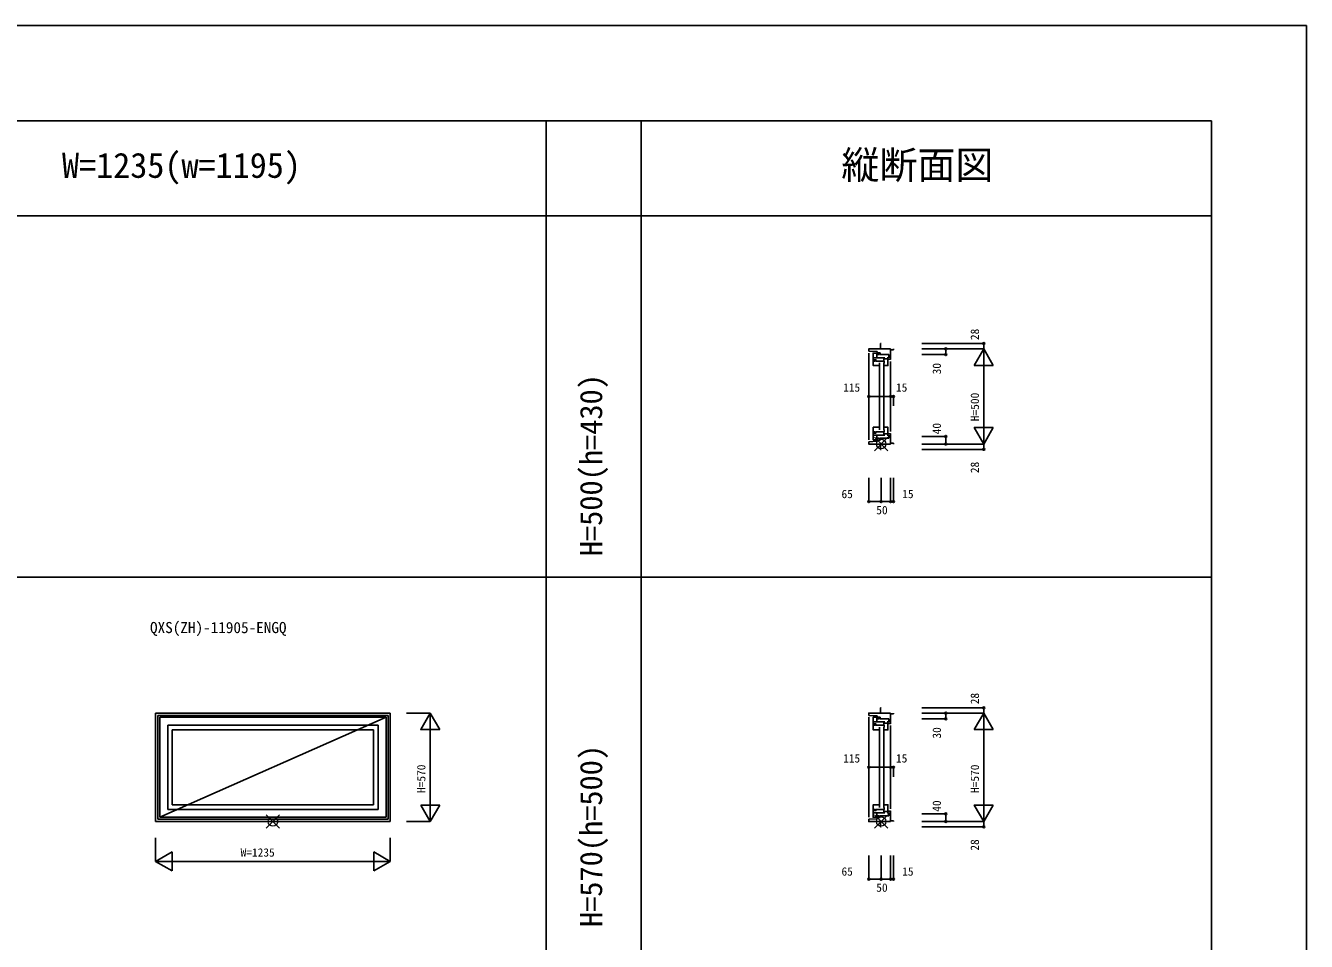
# Model space of a CAD drawing. Units: millimetres, scale not verified. Extents: x -13750 to 13750, y -10000 to 10000.
# Drawn here: x 7011 to 13750, y 5185 to 10000 of the extents above; entities that cross this region are included whole.
import ezdxf
from ezdxf.enums import TextEntityAlignment as Align

# ---------------------------------------------------------------- set-up
doc = ezdxf.new("R2010")
doc.units = ezdxf.units.MM
doc.header["$LTSCALE"] = 50
for name, color, linetype in [('0-0_0', 3, 'Continuous'), ('0-1_YKK_A1', 4, 'Continuous'), ('0-3_YKK_C1', 4, 'Continuous'), ('0-4_YKK_F1', 7, 'Continuous'), ('0-6_YKK_N1', 2, 'Continuous')]:
    doc.layers.add(name, color=color, linetype=linetype)
doc.layers.add('0-5_YKK_IN', color=1, linetype='Continuous', lineweight=18)
doc.styles.add('ＭＳ ゴシック', font='')
doc.styles.get('ＭＳ ゴシック').set_extended_font_data('MS Gothic')

msp = doc.modelspace()

# ---------------------------------------------------------------- linework, layer by layer
at = {"layer": '0-1_YKK_A1'}
for p, q in [((7695, 6385), (7695, 5815)), ((8930, 6385), (7695, 6385)), ((7707, 6373), (7707, 5827)), ((8918, 6373), (7707, 6373)), ((7717, 6363), (7717, 5837)), ((8908, 6363), (7717, 5837)), ((8908, 6363), (7717, 6363)), ((8908, 6363), (8908, 5837)), ((8918, 6373), (8918, 5827)), ((8930, 6385), (8930, 5815)), ((7759, 6321), (7759, 5879)), ((8866, 6321), (7759, 6321)), ((7783, 6297), (7783, 5903)), ((8842, 6297), (7783, 6297)), ((8842, 6297), (8842, 5903)), ((8866, 6321), (8866, 5879)), ((8866, 5879), (7759, 5879)), ((8842, 5903), (7783, 5903)), ((8930, 5815), (7695, 5815)), ((8918, 5827), (7707, 5827)), ((8908, 5837), (7717, 5837))]:
    msp.add_line(p, q, dxfattribs=at)
at = {"layer": '0-3_YKK_C1'}
for p, q in [((11509.1, 8328), (11512.5, 8328)), ((11509.1, 8300), (11562.5, 8300)), ((11562.5, 8296), (11562.5, 8300)), ((11577.5, 8296), (11562.5, 8296)), ((11562.5, 8296), (11562.5, 8244)), ((11577.5, 8296), (11577.5, 8300)), ((11492.5, 8285.64), (11447.5, 8288)), ((11447.5, 8278), (11447.5, 7822)), ((11531.5, 8254), (11470.5, 8254)), ((11492.5, 8285.64), (11492.5, 8270)), ((11492.5, 8279.2), (11507, 8279.2)), ((11492.5, 8270), (11503.5, 8270)), ((11504.5, 8226), (11504.5, 7874)), ((11507, 8279.2), (11507, 8270)), ((11507, 8270), (11552.5, 8270)), ((11526.1, 8236), (11526.1, 8254)), ((11526.1, 8247.3), (11548.5, 8247.3)), ((11526.5, 8226), (11526.5, 7874)), ((11552.5, 8270), (11552.5, 8258)), ((11562.5, 8258), (11552.5, 8258)), ((11552.5, 8258), (11552.5, 8253.8)), ((11552.5, 8246), (11552.5, 8250.3)), ((11562.5, 8246), (11552.5, 8246)), ((11562.5, 8234), (11562.5, 7866)), ((11531.5, 7846), (11470.5, 7846)), ((11492.5, 7814.36), (11492.5, 7830)), ((11492.5, 7830), (11503.5, 7830)), ((11492.5, 7820.8), (11507, 7820.8)), ((11507, 7820.8), (11507, 7830)), ((11507, 7830), (11552.5, 7830)), ((11526.1, 7864), (11526.1, 7846)), ((11526.1, 7852.7), (11548.5, 7852.7)), ((11562.5, 7854), (11552.5, 7854)), ((11552.5, 7854), (11552.5, 7849.7)), ((11552.5, 7842), (11552.5, 7846.2)), ((11562.5, 7842), (11552.5, 7842)), ((11552.5, 7830), (11552.5, 7842)), ((11562.5, 7804), (11562.5, 7856)), ((11492.5, 7814.36), (11447.5, 7812)), ((11509.1, 7800), (11562.5, 7800)), ((11509.1, 7772), (11512.5, 7772)), ((11577.5, 7804), (11562.5, 7804)), ((11562.5, 7804), (11562.5, 7800)), ((11577.5, 7804), (11577.5, 7800)), ((11509.1, 6413), (11512.5, 6413)), ((11492.5, 6370.64), (11447.5, 6373)), ((11447.5, 6363), (11447.5, 5837)), ((11531.5, 6339), (11470.5, 6339)), ((11492.5, 6370.64), (11492.5, 6355)), ((11492.5, 6364.2), (11507, 6364.2)), ((11492.5, 6355), (11503.5, 6355)), ((11507, 6364.2), (11507, 6355)), ((11507, 6355), (11552.5, 6355)), ((11509.1, 6385), (11562.5, 6385)), ((11526.1, 6321), (11526.1, 6339)), ((11552.5, 6355), (11552.5, 6343)), ((11562.5, 6343), (11552.5, 6343)), ((11552.5, 6343), (11552.5, 6338.8)), ((11552.5, 6331), (11552.5, 6335.3)), ((11562.5, 6381), (11562.5, 6385)), ((11577.5, 6381), (11562.5, 6381)), ((11562.5, 6381), (11562.5, 6329)), ((11577.5, 6381), (11577.5, 6385)), ((11504.5, 6311), (11504.5, 5889)), ((11526.1, 6332.3), (11548.5, 6332.3)), ((11526.5, 6311), (11526.5, 5889)), ((11562.5, 6331), (11552.5, 6331)), ((11562.5, 6319), (11562.5, 5881)), ((11526.1, 5879), (11526.1, 5861)), ((11526.1, 5867.7), (11548.5, 5867.7)), ((11562.5, 5869), (11552.5, 5869)), ((11552.5, 5869), (11552.5, 5864.7)), ((11562.5, 5819), (11562.5, 5871)), ((11492.5, 5829.36), (11447.5, 5827)), ((11531.5, 5861), (11470.5, 5861)), ((11492.5, 5829.36), (11492.5, 5845)), ((11492.5, 5845), (11503.5, 5845)), ((11492.5, 5835.8), (11507, 5835.8)), ((11507, 5835.8), (11507, 5845)), ((11507, 5845), (11552.5, 5845)), ((11509.1, 5815), (11562.5, 5815)), ((11552.5, 5857), (11552.5, 5861.2)), ((11562.5, 5857), (11552.5, 5857)), ((11552.5, 5845), (11552.5, 5857)), ((11577.5, 5819), (11562.5, 5819)), ((11562.5, 5819), (11562.5, 5815)), ((11577.5, 5819), (11577.5, 5815)), ((11509.1, 5787), (11512.5, 5787))]:
    msp.add_line(p, q, dxfattribs=at)
for points in [[(11509.1, 8328), (11509.1, 8300), (11447.5, 8300), (11447.5, 8288)], [(11489.5, 8254), (11489.5, 8278), (11470.5, 8278), (11470.5, 8236), (11481.5, 8236)], [(11470.5, 8242.8), (11485, 8242.8), (11485, 8236), (11528.4, 8236), (11528.4, 8225.5), (11527.5, 8225.5), (11527.5, 8212)], [(11471.2, 8236), (11471.2, 8212), (11506.5, 8212)], [(11525.5, 8212), (11548.5, 8212), (11548.5, 8254), (11544.5, 8254)], [(11470.5, 7857.2), (11485, 7857.2), (11485, 7864), (11528.4, 7864), (11528.4, 7874.5), (11527.5, 7874.5), (11527.5, 7888)], [(11471.2, 7864), (11471.2, 7888), (11506.5, 7888)], [(11525.5, 7888), (11548.5, 7888), (11548.5, 7846), (11544.5, 7846)], [(11489.5, 7846), (11489.5, 7822), (11470.5, 7822), (11470.5, 7864), (11481.5, 7864)], [(11509.1, 7772), (11509.1, 7800), (11447.5, 7800), (11447.5, 7812)], [(11509.1, 6413), (11509.1, 6385), (11447.5, 6385), (11447.5, 6373)], [(11489.5, 6339), (11489.5, 6363), (11470.5, 6363), (11470.5, 6321), (11481.5, 6321)], [(11525.5, 6297), (11548.5, 6297), (11548.5, 6339), (11544.5, 6339)], [(11470.5, 6327.8), (11485, 6327.8), (11485, 6321), (11528.4, 6321), (11528.4, 6310.5), (11527.5, 6310.5), (11527.5, 6297)], [(11471.2, 6321), (11471.2, 6297), (11506.5, 6297)], [(11470.5, 5872.2), (11485, 5872.2), (11485, 5879), (11528.4, 5879), (11528.4, 5889.5), (11527.5, 5889.5), (11527.5, 5903)], [(11489.5, 5861), (11489.5, 5837), (11470.5, 5837), (11470.5, 5879), (11481.5, 5879)], [(11471.2, 5879), (11471.2, 5903), (11506.5, 5903)], [(11525.5, 5903), (11548.5, 5903), (11548.5, 5861), (11544.5, 5861)], [(11509.1, 5787), (11509.1, 5815), (11447.5, 5815), (11447.5, 5827)]]:
    msp.add_lwpolyline(points, dxfattribs=at)
at = {"layer": '0-4_YKK_F1'}
for p, q in [((-13750, 10000), (13750, 10000)), ((13750, -10000), (13750, 10000)), ((-13750, 9500), (13250, 9500)), ((9750, -10000), (9750, 9500)), ((10250, -10000), (10250, 9500)), ((13250, -10000), (13250, 9500)), ((-13750, 9000), (13250, 9000)), ((-13750, 7100), (13250, 7100))]:
    msp.add_line(p, q, dxfattribs=at)
at = {"layer": '0-5_YKK_IN'}
for p, q in [((11477.15, 7835.35), (11547.86, 7764.64)), ((11477.15, 7764.64), (11547.86, 7835.35)), ((8277.14, 5850.36), (8347.86, 5779.64)), ((8277.14, 5779.64), (8347.86, 5850.36)), ((11477.15, 5850.35), (11547.86, 5779.64)), ((11477.15, 5779.64), (11547.86, 5850.35))]:
    msp.add_line(p, q, dxfattribs=at)
for centre in [(11512.5, 7800), (8312.5, 5815), (11512.5, 5815)]:
    msp.add_circle(centre, 25, dxfattribs=at)
at = {"layer": '0-6_YKK_N1'}
for p, q in [((11727.5, 8328), (12052.5, 8328)), ((11727.5, 8300), (12052.5, 8300)), ((12002.5, 8213.4), (12052.5, 8300)), ((12052.5, 8328), (12052.5, 8300)), ((12052.5, 8300), (12102.5, 8213.4)), ((12102.5, 8213.4), (12002.5, 8213.4)), ((11447.5, 8050), (11562.5, 8050)), ((11562.5, 8050), (11577.5, 8050)), ((11577.5, 8000), (11577.5, 8050)), ((12052.5, 7800), (12102.5, 7886.6)), ((11727.5, 7840), (11852.5, 7840)), ((11852.5, 7840), (11852.5, 7800)), ((11727.5, 7800), (12052.5, 7800)), ((11727.5, 7772), (12052.5, 7772)), ((11447.5, 7622), (11447.5, 7497)), ((11512.5, 7622), (11512.5, 7497)), ((11562.5, 7622), (11562.5, 7497)), ((11577.5, 7622), (11577.5, 7497)), ((11447.5, 7497), (11512.5, 7497)), ((11727.5, 6413), (12052.5, 6413)), ((12052.5, 6413), (12052.5, 6385)), ((9140, 6385), (9015, 6385)), ((9140, 5815), (9140, 6385)), ((9190, 6298.4), (9140, 6385)), ((11727.5, 6385), (12052.5, 6385)), ((12002.5, 6298.4), (12052.5, 6385)), ((12052.5, 6385), (12102.5, 6298.4)), ((12102.5, 6298.4), (12002.5, 6298.4)), ((11447.5, 6100), (11562.5, 6100)), ((11562.5, 6100), (11577.5, 6100)), ((11577.5, 6050), (11577.5, 6100)), ((9090, 5901.6), (9140, 5815)), ((9190, 5901.6), (9090, 5901.6)), ((9190, 5901.6), (9140, 5815)), ((12052.5, 5815), (12102.5, 5901.6)), ((9015, 5815), (9140, 5815)), ((11727.5, 5855), (11852.5, 5855)), ((11727.5, 5815), (12052.5, 5815)), ((11852.5, 5855), (11852.5, 5815)), ((7695, 5730), (7695, 5605)), ((8930, 5605), (8930, 5730)), ((11727.5, 5787), (12052.5, 5787)), ((7781.6, 5655), (7695, 5605)), ((7695, 5605), (8930, 5605)), ((7781.6, 5555), (7695, 5605)), ((7781.6, 5555), (7781.6, 5655)), ((8843.4, 5555), (8843.4, 5655)), ((8843.4, 5655), (8930, 5605)), ((8843.4, 5555), (8930, 5605)), ((11447.5, 5637), (11447.5, 5512)), ((11512.5, 5637), (11512.5, 5512)), ((11562.5, 5637), (11562.5, 5512)), ((11577.5, 5637), (11577.5, 5512)), ((11447.5, 5512), (11512.5, 5512))]:
    msp.add_line(p, q, dxfattribs=at)
for points in [[(11727.5, 8270), (11852.5, 8270), (11852.5, 8300)], [(12052.5, 8300), (12052.5, 7800), (12052.5, 7772)], [(12102.5, 7886.6), (12002.5, 7886.6), (12052.5, 7800)], [(11512.5, 7497), (11562.5, 7497), (11577.5, 7497)], [(9190, 6298.4), (9090, 6298.4), (9140, 6385)], [(11727.5, 6355), (11852.5, 6355), (11852.5, 6385)], [(12052.5, 6385), (12052.5, 5815), (12052.5, 5787)], [(12102.5, 5901.6), (12002.5, 5901.6), (12052.5, 5815)], [(11512.5, 5512), (11562.5, 5512), (11577.5, 5512)]]:
    msp.add_lwpolyline(points, dxfattribs=at)
for centre in [(11852.5, 8300), (12052.5, 8328), (11852.5, 8270), (11447.5, 8050), (11562.5, 8050), (11577.5, 8050), (11852.5, 7840), (11852.5, 7800), (12052.5, 7772), (11447.5, 7497), (11512.5, 7497), (11562.5, 7497), (11577.5, 7497), (12052.5, 6413), (11852.5, 6385), (11852.5, 6355), (11447.5, 6100), (11562.5, 6100), (11577.5, 6100), (11852.5, 5855), (11852.5, 5815), (12052.5, 5787), (11447.5, 5512), (11512.5, 5512), (11562.5, 5512), (11577.5, 5512)]:
    msp.add_circle(centre, 5, dxfattribs=at)

# ---------------------------------------------------------------- texts
at = {"layer": '0-0_0', "style": 'ＭＳ ゴシック'}
for s, height, p in [('W=1235(w=1195)', 132, (7202.8, 9160)), ('縦断面図', 146.6, (11303.33, 9150))]:
    msp.add_text(s, height=height, dxfattribs=at).set_placement(p, align=Align.BOTTOM_LEFT)
for s, p in [('H=500(h=430)', (10080, 7210)), ('H=570(h=500)', (10080, 5260))]:
    msp.add_text(s, height=117.3, rotation=90, dxfattribs=at).set_placement(p, align=Align.BOTTOM_LEFT)
at = {"layer": '0-0_0', "color": 7, "style": 'ＭＳ ゴシック'}
msp.add_text('QXS(ZH)-11905-ENGQ', height=58.65, dxfattribs=at).set_placement((7665.83, 6788), align=Align.BOTTOM_LEFT)
at = {"layer": '0-6_YKK_N1', "style": 'ＭＳ ゴシック'}
for s, p in [('28', (12040.5, 8346.4)), ('30', (11840.5, 8166.11)), ('H=500', (12040.5, 7920)), ('40', (11840.5, 7851.1)), ('28', (12040.5, 7646.76)), ('28', (12040.5, 6431.4)), ('30', (11840.5, 6251.11)), ('H=570', (9128, 5965)), ('H=570', (12040.5, 5965)), ('40', (11840.5, 5866.1)), ('28', (12040.5, 5661.76))]:
    msp.add_text(s, height=43.99, rotation=90, dxfattribs=at).set_placement(p, align=Align.BOTTOM_LEFT)
for s, p in [('115', (11312.51, 8062)), ('15', (11590.64, 8062)), ('65', (11303.98, 7502.09)), ('15', (11623.44, 7502.09)), ('50', (11486.99, 7417.28)), ('115', (11312.51, 6112)), ('15', (11590.64, 6112)), ('W=1235', (8142.5, 5617)), ('65', (11303.98, 5517.09)), ('15', (11623.44, 5517.09)), ('50', (11486.99, 5432.28))]:
    msp.add_text(s, height=43.99, dxfattribs=at).set_placement(p, align=Align.BOTTOM_LEFT)

doc.saveas('drawing.dxf')
